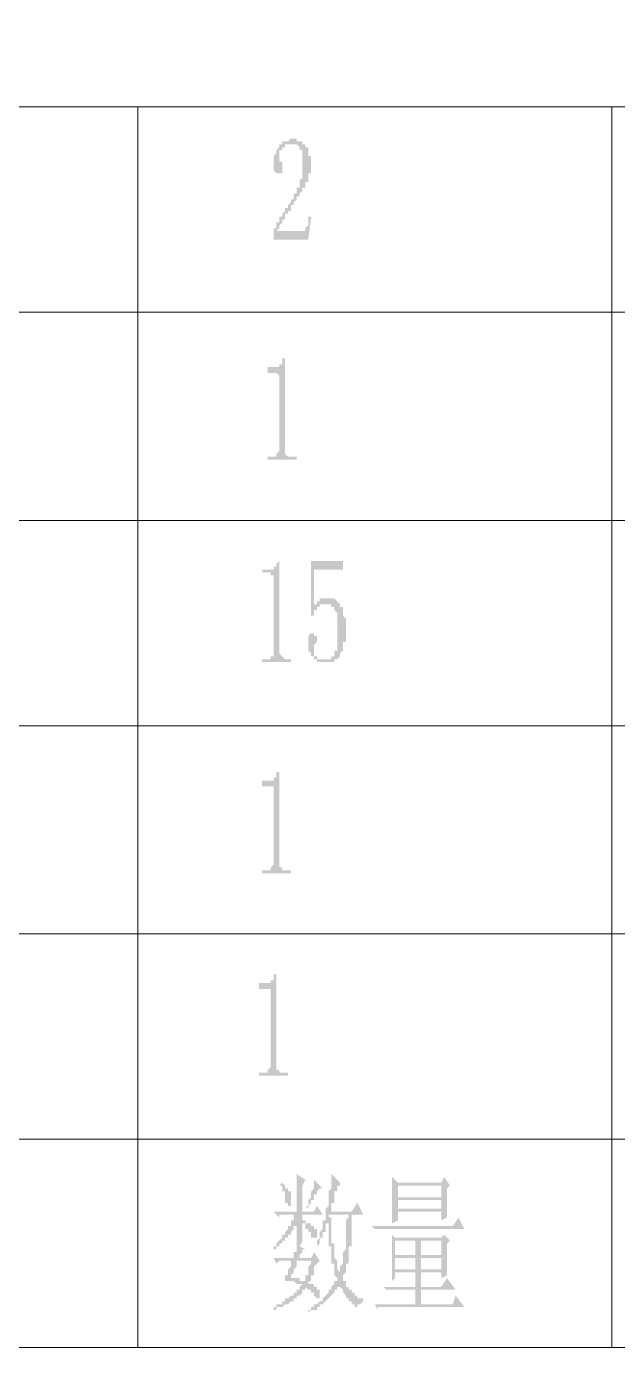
# Model space of a CAD drawing. Header units: millimetres. Extents: x 0 to 275, y 0 to 194.
# Drawn here: x 111.6 to 124.59, y 6.9 to 35.91 of the extents above; entities that cross this region are included whole.
import ezdxf

# ---------------------------------------------------------------- set-up
doc = ezdxf.new("R2010")
doc.units = ezdxf.units.MM

msp = doc.modelspace()

# ---------------------------------------------------------------- hatches: boundary and pattern name
h = msp.add_hatch(color=0)
h.dxf.hatch_style = 2
h.paths.add_polyline_path([(117.6655, 32.871833), (117.6655, 32.935333), (117.6655, 32.998833), (117.6655, 33.062333), (117.6655, 33.125833), (117.6655, 33.189333), (117.602, 33.189333), (117.602, 33.252833), (117.5385, 33.316333), (117.475, 33.316333), (117.4115, 33.316333), (117.348, 33.316333), (117.2845, 33.316333), (117.2845, 33.252833), (117.221, 33.252833), (117.221, 33.189333), (117.1575, 33.189333), (117.1575, 33.125833), (117.1575, 33.062333), (117.1575, 32.998833), (117.1575, 32.935333), (117.221, 32.935333), (117.221, 32.871833), (117.221, 32.808333), (117.221, 32.744833), (117.221, 32.681333), (117.1575, 32.681333), (117.094, 32.681333), (117.0305, 32.744833), (117.0305, 32.808333), (117.0305, 32.871833), (117.0305, 32.935333), (117.0305, 32.998833), (117.0305, 33.062333), (117.094, 33.125833), (117.094, 33.189333), (117.1575, 33.252833), (117.1575, 33.316333), (117.221, 33.316333), (117.221, 33.379833), (117.2845, 33.379833), (117.348, 33.379833), (117.4115, 33.443333), (117.475, 33.443333), (117.5385, 33.443333), (117.5385, 33.379833), (117.602, 33.379833), (117.6655, 33.379833), (117.6655, 33.316333), (117.729, 33.316333), (117.729, 33.252833), (117.7925, 33.252833), (117.7925, 33.189333), (117.7925, 33.125833), (117.7925, 33.062333), (117.856, 33.062333), (117.856, 32.998833), (117.856, 32.935333), (117.856, 32.871833), (117.856, 32.808333), (117.856, 32.744833), (117.856, 32.681333), (117.7925, 32.681333), (117.7925, 32.617833), (117.7925, 32.554333), (117.7925, 32.490833), (117.729, 32.490833), (117.729, 32.427333), (117.729, 32.363833), (117.6655, 32.363833), (117.6655, 32.300333), (117.602, 32.236833), (117.602, 32.173333), (117.5385, 32.173333), (117.5385, 32.109833), (117.475, 32.046333), (117.475, 31.982833), (117.4115, 31.982833), (117.4115, 31.919333), (117.4115, 31.855833), (117.348, 31.855833), (117.348, 31.792333), (117.2845, 31.792333), (117.2845, 31.728833), (117.2845, 31.665333), (117.221, 31.665333), (117.221, 31.601833), (117.1575, 31.538333), (117.1575, 31.474833), (117.094, 31.411333), (117.602, 31.411333), (117.6655, 31.411333), (117.729, 31.411333), (117.729, 31.474833), (117.7925, 31.538333), (117.7925, 31.601833), (117.7925, 31.665333), (117.7925, 31.728833), (117.856, 31.728833), (117.7925, 31.220833), (117.0305, 31.220833), (117.0305, 31.347833), (117.0305, 31.411333), (117.0305, 31.474833), (117.094, 31.474833), (117.094, 31.538333), (117.094, 31.601833), (117.1575, 31.601833), (117.1575, 31.665333), (117.1575, 31.728833), (117.221, 31.728833), (117.221, 31.792333), (117.2845, 31.855833), (117.2845, 31.919333), (117.348, 31.919333), (117.348, 31.982833), (117.4115, 32.046333), (117.4115, 32.109833), (117.475, 32.109833), (117.475, 32.173333), (117.475, 32.236833), (117.5385, 32.236833), (117.5385, 32.300333), (117.5385, 32.363833), (117.602, 32.363833), (117.602, 32.427333), (117.602, 32.490833), (117.602, 32.554333), (117.6655, 32.554333), (117.6655, 32.617833), (117.6655, 32.681333), (117.6655, 32.744833), (117.6655, 32.808333)])
h = msp.add_hatch(color=0)
h.dxf.hatch_style = 2
h.paths.add_polyline_path([(117.2845, 28.617333), (117.2845, 26.648833), (117.2845, 26.585333), (117.2845, 26.521833), (117.348, 26.458333), (117.4115, 26.458333), (117.5385, 26.458333), (117.5385, 26.394833), (116.9035, 26.394833), (116.9035, 26.458333), (116.967, 26.458333), (117.0305, 26.458333), (117.094, 26.458333), (117.094, 26.521833), (117.1575, 26.585333), (117.1575, 26.648833), (117.1575, 28.172833), (117.1575, 28.236333), (117.094, 28.299833), (117.0305, 28.299833), (116.9035, 28.299833), (116.9035, 28.426833), (116.967, 28.426833), (117.0305, 28.426833), (117.094, 28.426833), (117.1575, 28.426833), (117.1575, 28.490333), (117.221, 28.490333), (117.221, 28.553833), (117.221, 28.617333)])
h = msp.add_hatch(color=0)
h.dxf.hatch_style = 2
h.paths.add_polyline_path([(117.1575, 24.172333), (117.1575, 22.203833), (117.1575, 22.140333), (117.221, 22.076833), (117.2845, 22.013333), (117.348, 22.013333), (117.4115, 22.013333), (117.4115, 21.949833), (116.7765, 21.949833), (116.7765, 22.013333), (116.84, 22.013333), (116.9035, 22.013333), (116.967, 22.013333), (116.967, 22.076833), (117.0305, 22.076833), (117.0305, 22.140333), (117.0305, 22.203833), (117.0305, 23.791333), (117.0305, 23.854833), (116.967, 23.854833), (116.967, 23.918333), (116.7765, 23.918333), (116.7765, 23.981833), (116.84, 23.981833), (116.9035, 23.981833), (116.967, 23.981833), (117.0305, 23.981833), (117.0305, 24.045333), (117.094, 24.045333), (117.094, 24.108833)])
h = msp.add_hatch(color=0)
h.dxf.hatch_style = 2
h.paths.add_polyline_path([(118.237, 23.346833), (118.3005, 23.346833), (118.364, 23.346833), (118.4275, 23.283333), (118.491, 23.219833), (118.491, 23.156333), (118.5545, 23.156333), (118.5545, 23.092833), (118.5545, 23.029333), (118.5545, 22.965833), (118.618, 22.902333), (118.618, 22.838833), (118.618, 22.775333), (118.618, 22.711833), (118.618, 22.648333), (118.618, 22.584833), (118.618, 22.521333), (118.618, 22.457833), (118.618, 22.394333), (118.5545, 22.394333), (118.5545, 22.330833), (118.5545, 22.267333), (118.5545, 22.203833), (118.491, 22.140333), (118.491, 22.076833), (118.4275, 22.013333), (118.364, 22.013333), (118.364, 21.949833), (118.3005, 21.949833), (118.237, 21.949833), (118.1735, 21.949833), (118.11, 21.949833), (118.0465, 21.949833), (117.983, 21.949833), (117.983, 22.013333), (117.9195, 22.013333), (117.9195, 22.076833), (117.856, 22.076833), (117.856, 22.140333), (117.7925, 22.203833), (117.7925, 22.267333), (117.7925, 22.330833), (117.7925, 22.394333), (117.7925, 22.457833), (117.7925, 22.521333), (117.856, 22.584833), (117.9195, 22.584833), (117.9195, 22.521333), (117.983, 22.521333), (117.983, 22.457833), (117.983, 22.394333), (117.9195, 22.330833), (117.9195, 22.267333), (117.9195, 22.203833), (117.9195, 22.140333), (117.9195, 22.076833), (117.983, 22.076833), (117.983, 22.013333), (118.0465, 22.013333), (118.11, 22.013333), (118.1735, 22.013333), (118.237, 22.013333), (118.3005, 22.013333), (118.3005, 22.076833), (118.364, 22.076833), (118.364, 22.140333), (118.364, 22.203833), (118.4275, 22.203833), (118.4275, 22.267333), (118.4275, 22.330833), (118.4275, 22.394333), (118.4275, 22.457833), (118.4275, 22.521333), (118.4275, 22.584833), (118.4275, 22.648333), (118.4275, 22.711833), (118.4275, 22.775333), (118.4275, 22.838833), (118.4275, 22.902333), (118.4275, 22.965833), (118.4275, 23.029333), (118.364, 23.092833), (118.364, 23.156333), (118.3005, 23.156333), (118.3005, 23.219833), (118.237, 23.219833), (118.1735, 23.219833), (118.11, 23.219833), (118.0465, 23.219833), (118.0465, 23.156333), (117.983, 23.156333), (117.983, 23.092833), (117.9195, 23.092833), (117.9195, 23.029333), (117.9195, 22.965833), (117.856, 22.965833), (117.856, 24.172333), (118.5545, 24.172333), (118.5545, 23.981833), (117.9195, 23.981833), (117.9195, 23.092833), (117.9195, 23.156333), (117.9195, 23.219833), (117.983, 23.219833), (117.983, 23.283333), (118.0465, 23.283333), (118.0465, 23.346833), (118.11, 23.346833), (118.1735, 23.346833)])
h = msp.add_hatch(color=0)
h.dxf.hatch_style = 2
h.paths.add_polyline_path([(117.1575, 19.536833), (117.1575, 17.568333), (117.1575, 17.504833), (117.1575, 17.441333), (117.221, 17.441333), (117.221, 17.377833), (117.2845, 17.377833), (117.4115, 17.377833), (117.4115, 17.314333), (116.7765, 17.314333), (116.7765, 17.377833), (116.84, 17.377833), (116.9035, 17.377833), (116.967, 17.377833), (116.967, 17.441333), (117.0305, 17.504833), (117.0305, 17.568333), (117.0305, 19.155833), (117.0305, 19.219333), (116.967, 19.219333), (116.9035, 19.219333), (116.7765, 19.219333), (116.7765, 19.346333), (116.84, 19.346333), (116.9035, 19.346333), (116.967, 19.346333), (117.0305, 19.346333), (117.0305, 19.409833), (117.094, 19.409833), (117.094, 19.473333), (117.094, 19.536833)])
h = msp.add_hatch(color=0)
h.dxf.hatch_style = 2
h.paths.add_polyline_path([(117.094, 15.091833), (117.094, 13.123333), (117.094, 13.059833), (117.094, 12.996333), (117.1575, 12.996333), (117.1575, 12.932833), (117.221, 12.932833), (117.2845, 12.932833), (117.348, 12.932833), (117.348, 12.869333), (116.713, 12.869333), (116.713, 12.932833), (116.7765, 12.932833), (116.84, 12.932833), (116.9035, 12.932833), (116.9035, 12.996333), (116.967, 13.059833), (116.967, 13.123333), (116.967, 14.710833), (116.967, 14.774333), (116.9035, 14.774333), (116.84, 14.774333), (116.713, 14.774333), (116.713, 14.901333), (116.7765, 14.901333), (116.84, 14.901333), (116.9035, 14.901333), (116.967, 14.901333), (116.967, 14.964833), (117.0305, 14.964833), (117.0305, 15.028333), (117.0305, 15.091833)])
h = msp.add_hatch(color=0)
h.paths.add_polyline_path([(117.5385, 8.805333), (117.856, 8.805333), (117.856, 8.741833), (117.7925, 8.678333), (117.7925, 8.614833), (117.7925, 8.551333), (117.7925, 8.487833), (117.729, 8.487833), (117.729, 8.424333), (117.729, 8.360833), (117.6655, 8.360833), (117.602, 8.360833), (117.602, 8.424333), (117.5385, 8.424333), (117.475, 8.424333), (117.4115, 8.424333), (117.4115, 8.487833), (117.475, 8.551333), (117.475, 8.614833), (117.5385, 8.678333), (117.5385, 8.741833)])
h.paths.add_polyline_path([(117.221, 10.519833), (117.1575, 10.456333), (117.221, 10.456333), (117.221, 10.392833), (117.221, 10.329333), (117.2845, 10.329333), (117.2845, 10.265833), (117.2845, 10.202333), (117.2845, 10.138833), (117.2845, 10.075333), (117.348, 10.075333), (117.348, 10.011833), (117.4115, 10.011833), (117.4115, 10.075333), (117.4115, 10.138833), (117.4115, 10.202333), (117.4115, 10.265833), (117.4115, 10.329333), (117.348, 10.329333), (117.348, 10.392833), (117.2845, 10.392833), (117.2845, 10.456333)])
h.paths.add_polyline_path([(117.9195, 10.583333), (117.9195, 10.519833), (117.9195, 10.456333), (117.9195, 10.392833), (117.856, 10.329333), (117.856, 10.265833), (117.856, 10.202333), (117.7925, 10.138833), (117.7925, 10.075333), (117.7925, 10.011833), (117.729, 10.011833), (117.7925, 9.948333), (117.7925, 10.011833), (117.856, 10.075333), (117.856, 10.138833), (117.9195, 10.138833), (117.9195, 10.202333), (117.9195, 10.265833), (117.983, 10.265833), (117.983, 10.329333), (118.0465, 10.392833), (118.11, 10.392833)])
h.paths.add_polyline_path([(117.5385, 10.710333), (117.5385, 10.646833), (117.5385, 10.583333), (117.5385, 10.519833), (117.5385, 10.456333), (117.5385, 10.392833), (117.5385, 10.329333), (117.5385, 10.265833), (117.5385, 10.202333), (117.5385, 10.138833), (117.5385, 10.075333), (117.5385, 10.011833), (117.5385, 9.948333), (117.5385, 9.884833), (117.0305, 9.884833), (117.1575, 9.757833), (117.1575, 9.821333), (117.221, 9.821333), (117.2845, 9.821333), (117.475, 9.821333), (117.475, 9.757833), (117.475, 9.694333), (117.4115, 9.694333), (117.4115, 9.630833), (117.4115, 9.567333), (117.348, 9.567333), (117.348, 9.503833), (117.2845, 9.440333), (117.2845, 9.376833), (117.221, 9.376833), (117.221, 9.313333), (117.1575, 9.249833), (117.094, 9.186333), (117.094, 9.122833), (117.0305, 9.122833), (117.0305, 9.059333), (117.094, 9.059333), (117.094, 9.122833), (117.1575, 9.122833), (117.1575, 9.186333), (117.221, 9.186333), (117.221, 9.249833), (117.2845, 9.249833), (117.2845, 9.313333), (117.348, 9.313333), (117.348, 9.376833), (117.4115, 9.376833), (117.4115, 9.440333), (117.475, 9.503833), (117.475, 9.567333), (117.5385, 9.567333), (117.5385, 9.630833), (117.5385, 9.122833), (117.5385, 9.059333), (117.5385, 8.995833), (117.475, 8.995833), (117.475, 8.932333), (117.475, 8.868833), (117.0305, 8.868833), (117.094, 8.741833), (117.1575, 8.805333), (117.4115, 8.805333), (117.4115, 8.741833), (117.4115, 8.678333), (117.348, 8.614833), (117.348, 8.551333), (117.348, 8.487833), (117.2845, 8.487833), (117.2845, 8.424333), (117.2845, 8.360833), (117.348, 8.360833), (117.4115, 8.360833), (117.475, 8.360833), (117.5385, 8.297333), (117.602, 8.297333), (117.6655, 8.297333), (117.602, 8.233833), (117.602, 8.170333), (117.5385, 8.170333), (117.5385, 8.106833), (117.475, 8.106833), (117.475, 8.043333), (117.4115, 8.043333), (117.348, 7.979833), (117.2845, 7.979833), (117.2845, 7.916333), (117.221, 7.916333), (117.221, 7.852833), (117.1575, 7.852833), (117.094, 7.852833), (117.094, 7.789333), (117.0305, 7.789333), (117.0305, 7.725833), (117.094, 7.725833), (117.094, 7.789333), (117.1575, 7.789333), (117.221, 7.789333), (117.2845, 7.852833), (117.348, 7.852833), (117.4115, 7.916333), (117.475, 7.916333), (117.475, 7.979833), (117.5385, 7.979833), (117.5385, 8.043333), (117.602, 8.043333), (117.6655, 8.106833), (117.6655, 8.170333), (117.729, 8.170333), (117.729, 8.233833), (117.7925, 8.170333), (117.856, 8.170333), (117.856, 8.106833), (117.9195, 8.106833), (117.9195, 8.043333), (117.983, 7.979833), (118.0465, 7.979833), (118.0465, 8.043333), (118.0465, 8.106833), (118.0465, 8.170333), (117.983, 8.170333), (117.983, 8.233833), (117.9195, 8.233833), (117.9195, 8.297333), (117.856, 8.297333), (117.7925, 8.297333), (117.7925, 8.360833), (117.856, 8.360833), (117.856, 8.424333), (117.856, 8.487833), (117.9195, 8.487833), (117.9195, 8.551333), (117.9195, 8.614833), (117.9195, 8.678333), (117.983, 8.741833), (118.0465, 8.805333), (117.9195, 8.995833), (117.856, 8.868833), (117.602, 8.868833), (117.602, 8.932333), (117.6655, 8.995833), (117.6655, 9.059333), (117.729, 9.059333), (117.602, 9.122833), (117.6655, 9.249833), (117.6655, 9.630833), (117.729, 9.630833), (117.729, 9.567333), (117.729, 9.503833), (117.7925, 9.503833), (117.7925, 9.440333), (117.856, 9.440333), (117.856, 9.376833), (117.856, 9.313333), (117.9195, 9.313333), (117.9195, 9.249833), (117.9195, 9.313333), (117.983, 9.313333), (117.983, 9.376833), (117.983, 9.440333), (117.983, 9.503833), (117.9195, 9.503833), (117.9195, 9.567333), (117.856, 9.567333), (117.856, 9.630833), (117.7925, 9.630833), (117.729, 9.630833), (117.729, 9.694333), (117.6655, 9.694333), (117.6655, 9.821333), (118.11, 9.821333), (117.983, 10.011833), (117.9195, 9.884833), (117.6655, 9.884833), (117.6655, 10.456333), (117.729, 10.583333)])
h.paths.add_polyline_path([(118.237, 9.821333), (118.6815, 9.821333), (118.6815, 9.757833), (118.618, 9.694333), (118.618, 9.630833), (118.618, 9.567333), (118.618, 9.503833), (118.618, 9.440333), (118.618, 9.376833), (118.618, 9.313333), (118.618, 9.249833), (118.618, 9.186333), (118.618, 9.122833), (118.618, 9.059333), (118.5545, 8.995833), (118.5545, 8.932333), (118.5545, 8.868833), (118.5545, 8.805333), (118.5545, 8.741833), (118.491, 8.678333), (118.491, 8.614833), (118.491, 8.551333), (118.4275, 8.614833), (118.4275, 8.678333), (118.4275, 8.741833), (118.4275, 8.805333), (118.364, 8.868833), (118.364, 8.932333), (118.364, 8.995833), (118.364, 9.059333), (118.364, 9.122833), (118.364, 9.186333), (118.3005, 9.186333), (118.3005, 9.249833), (118.3005, 9.313333), (118.3005, 9.376833), (118.3005, 9.440333), (118.3005, 9.503833), (118.3005, 9.567333), (118.3005, 9.630833), (118.3005, 9.694333), (118.3005, 9.757833), (118.237, 9.757833)])
h.paths.add_polyline_path([(118.3005, 10.710333), (118.3005, 10.646833), (118.3005, 10.583333), (118.3005, 10.519833), (118.3005, 10.456333), (118.3005, 10.392833), (118.237, 10.329333), (118.237, 10.265833), (118.237, 10.202333), (118.237, 10.138833), (118.237, 10.075333), (118.237, 10.011833), (118.1735, 9.948333), (118.1735, 9.884833), (118.1735, 9.821333), (118.1735, 9.757833), (118.1735, 9.694333), (118.11, 9.694333), (118.11, 9.630833), (118.11, 9.567333), (118.11, 9.503833), (118.0465, 9.440333), (118.0465, 9.376833), (118.0465, 9.313333), (117.983, 9.249833), (117.983, 9.186333), (117.983, 9.122833), (118.0465, 9.186333), (118.0465, 9.249833), (118.0465, 9.313333), (118.11, 9.313333), (118.11, 9.376833), (118.11, 9.440333), (118.1735, 9.440333), (118.1735, 9.503833), (118.1735, 9.567333), (118.1735, 9.630833), (118.237, 9.630833), (118.237, 9.694333), (118.237, 9.630833), (118.237, 9.567333), (118.237, 9.503833), (118.237, 9.440333), (118.237, 9.376833), (118.237, 9.313333), (118.237, 9.249833), (118.237, 9.186333), (118.237, 9.122833), (118.3005, 9.122833), (118.3005, 9.059333), (118.3005, 8.995833), (118.3005, 8.932333), (118.3005, 8.868833), (118.3005, 8.805333), (118.3005, 8.741833), (118.364, 8.741833), (118.364, 8.678333), (118.364, 8.614833), (118.364, 8.551333), (118.364, 8.487833), (118.4275, 8.424333), (118.4275, 8.360833), (118.364, 8.360833), (118.364, 8.297333), (118.3005, 8.233833), (118.3005, 8.170333), (118.237, 8.170333), (118.237, 8.106833), (118.1735, 8.043333), (118.11, 7.979833), (118.11, 7.916333), (118.0465, 7.916333), (117.983, 7.852833), (117.9195, 7.852833), (117.9195, 7.789333), (117.856, 7.789333), (117.856, 7.725833), (117.7925, 7.725833), (117.7925, 7.662333), (117.856, 7.725833), (117.9195, 7.725833), (117.983, 7.725833), (117.983, 7.789333), (118.0465, 7.789333), (118.0465, 7.852833), (118.11, 7.852833), (118.1735, 7.916333), (118.237, 7.979833), (118.3005, 8.043333), (118.364, 8.106833), (118.364, 8.170333), (118.4275, 8.170333), (118.4275, 8.233833), (118.491, 8.233833), (118.491, 8.297333), (118.491, 8.233833), (118.5545, 8.170333), (118.5545, 8.106833), (118.618, 8.043333), (118.618, 7.979833), (118.6815, 7.979833), (118.6815, 7.916333), (118.745, 7.916333), (118.745, 7.852833), (118.8085, 7.852833), (118.8085, 7.789333), (118.872, 7.789333), (118.872, 7.725833), (118.872, 7.789333), (118.872, 7.852833), (118.9355, 7.852833), (118.999, 7.916333), (118.999, 7.979833), (118.9355, 7.979833), (118.872, 7.979833), (118.872, 8.043333), (118.8085, 8.043333), (118.8085, 8.106833), (118.745, 8.106833), (118.745, 8.170333), (118.6815, 8.170333), (118.6815, 8.233833), (118.618, 8.233833), (118.618, 8.297333), (118.618, 8.360833), (118.5545, 8.360833), (118.5545, 8.424333), (118.5545, 8.487833), (118.618, 8.551333), (118.618, 8.614833), (118.618, 8.678333), (118.618, 8.741833), (118.6815, 8.741833), (118.6815, 8.805333), (118.6815, 8.868833), (118.6815, 8.932333), (118.6815, 8.995833), (118.6815, 9.059333), (118.6815, 9.122833), (118.745, 9.122833), (118.745, 9.186333), (118.745, 9.249833), (118.745, 9.313333), (118.745, 9.376833), (118.745, 9.440333), (118.745, 9.503833), (118.745, 9.567333), (118.745, 9.630833), (118.745, 9.694333), (118.745, 9.757833), (118.745, 9.821333), (118.999, 9.821333), (118.872, 10.075333), (118.745, 9.884833), (118.3005, 9.884833), (118.3005, 9.948333), (118.3005, 10.011833), (118.3005, 10.075333), (118.364, 10.075333), (118.364, 10.138833), (118.364, 10.202333), (118.364, 10.265833), (118.364, 10.329333), (118.4275, 10.329333), (118.4275, 10.392833), (118.4275, 10.456333), (118.491, 10.456333), (118.491, 10.519833)])
h = msp.add_hatch(color=0)
h.paths.add_polyline_path([(119.6975, 9.249833), (120.142, 9.249833), (120.142, 8.932333), (119.6975, 8.932333)])
h.paths.add_polyline_path([(120.269, 9.249833), (120.7135, 9.249833), (120.7135, 8.932333), (120.269, 8.932333)])
h.paths.add_polyline_path([(119.6975, 8.868833), (120.142, 8.868833), (120.142, 8.614833), (119.6975, 8.614833)])
h.paths.add_polyline_path([(120.269, 8.868833), (120.7135, 8.868833), (120.7135, 8.614833), (120.269, 8.614833)])
h.paths.add_polyline_path([(120.8405, 9.186333), (120.904, 9.249833), (120.777, 9.376833), (120.7135, 9.313333), (119.6975, 9.313333), (119.634, 9.376833), (119.634, 9.313333), (119.634, 9.249833), (119.634, 9.186333), (119.634, 9.122833), (119.634, 9.059333), (119.634, 8.995833), (119.634, 8.932333), (119.634, 8.868833), (119.634, 8.805333), (119.634, 8.741833), (119.634, 8.678333), (119.634, 8.614833), (119.634, 8.551333), (119.634, 8.487833), (119.634, 8.424333), (119.634, 8.360833), (119.6975, 8.424333), (119.6975, 8.551333), (120.142, 8.551333), (120.142, 8.233833), (119.4435, 8.233833), (119.507, 8.170333), (119.5705, 8.170333), (119.634, 8.170333), (119.6975, 8.170333), (120.142, 8.170333), (120.142, 7.852833), (119.253, 7.852833), (119.3165, 7.725833), (119.3165, 7.789333), (119.38, 7.789333), (119.4435, 7.789333), (119.507, 7.789333), (121.2215, 7.789333), (121.031, 8.043333), (120.9675, 7.852833), (120.269, 7.852833), (120.269, 8.170333), (121.031, 8.170333), (120.8405, 8.424333), (120.7135, 8.233833), (120.269, 8.233833), (120.269, 8.551333), (120.7135, 8.551333), (120.7135, 8.424333), (120.8405, 8.487833), (120.8405, 8.551333), (120.8405, 8.614833), (120.8405, 8.678333), (120.8405, 8.741833), (120.8405, 8.805333), (120.8405, 8.868833), (120.8405, 8.932333), (120.8405, 8.995833), (120.8405, 9.059333), (120.8405, 9.122833)])
h.paths.add_polyline_path([(119.761, 10.456333), (120.7135, 10.456333), (120.7135, 10.202333), (119.761, 10.202333)])
h.paths.add_polyline_path([(119.761, 10.138833), (120.7135, 10.138833), (120.7135, 9.948333), (119.761, 9.948333)])
h.paths.add_polyline_path([(120.8405, 10.392833), (120.904, 10.456333), (120.777, 10.646833), (120.7135, 10.519833), (119.761, 10.519833), (119.634, 10.646833), (119.634, 10.583333), (119.634, 10.519833), (119.634, 10.456333), (119.634, 10.392833), (119.634, 10.329333), (119.634, 10.265833), (119.634, 10.202333), (119.634, 10.138833), (119.634, 10.075333), (119.634, 10.011833), (119.634, 9.948333), (119.634, 9.884833), (119.634, 9.821333), (119.634, 9.757833), (119.634, 9.694333), (119.634, 9.630833), (119.761, 9.694333), (119.761, 9.884833), (120.7135, 9.884833), (120.7135, 9.694333), (120.8405, 9.757833), (120.8405, 9.821333), (120.8405, 9.884833), (120.8405, 9.948333), (120.8405, 10.011833), (120.8405, 10.075333), (120.8405, 10.138833), (120.8405, 10.202333), (120.8405, 10.265833), (120.8405, 10.329333)])
h.paths.add_polyline_path([(119.1895, 9.567333), (119.253, 9.503833), (119.3165, 9.503833), (119.38, 9.503833), (119.4435, 9.503833), (121.2215, 9.503833), (121.0945, 9.757833), (120.9675, 9.567333)])

# ---------------------------------------------------------------- linework, layer by layer
at = {"color": 0, "lineweight": 0}
for points in [[(270.7005, 44.746333), (270.7005, 6.900333), (18.9865, 6.900333)], [(65.532, 34.141833), (136.779, 34.141833)], [(114.046, 34.141833), (114.046, 6.900333)], [(124.46, 34.141833), (124.46, 6.900333)], [(65.532, 29.633333), (136.779, 29.633333)], [(65.532, 25.061333), (136.779, 25.061333)], [(65.532, 20.552833), (136.779, 20.552833)], [(65.532, 15.980833), (136.779, 15.980833)], [(65.532, 11.472333), (136.779, 11.472333)], [(69.2785, 6.900333), (136.779, 6.900333)]]:
    msp.add_lwpolyline(points, dxfattribs=at)

doc.saveas('drawing.dxf')
